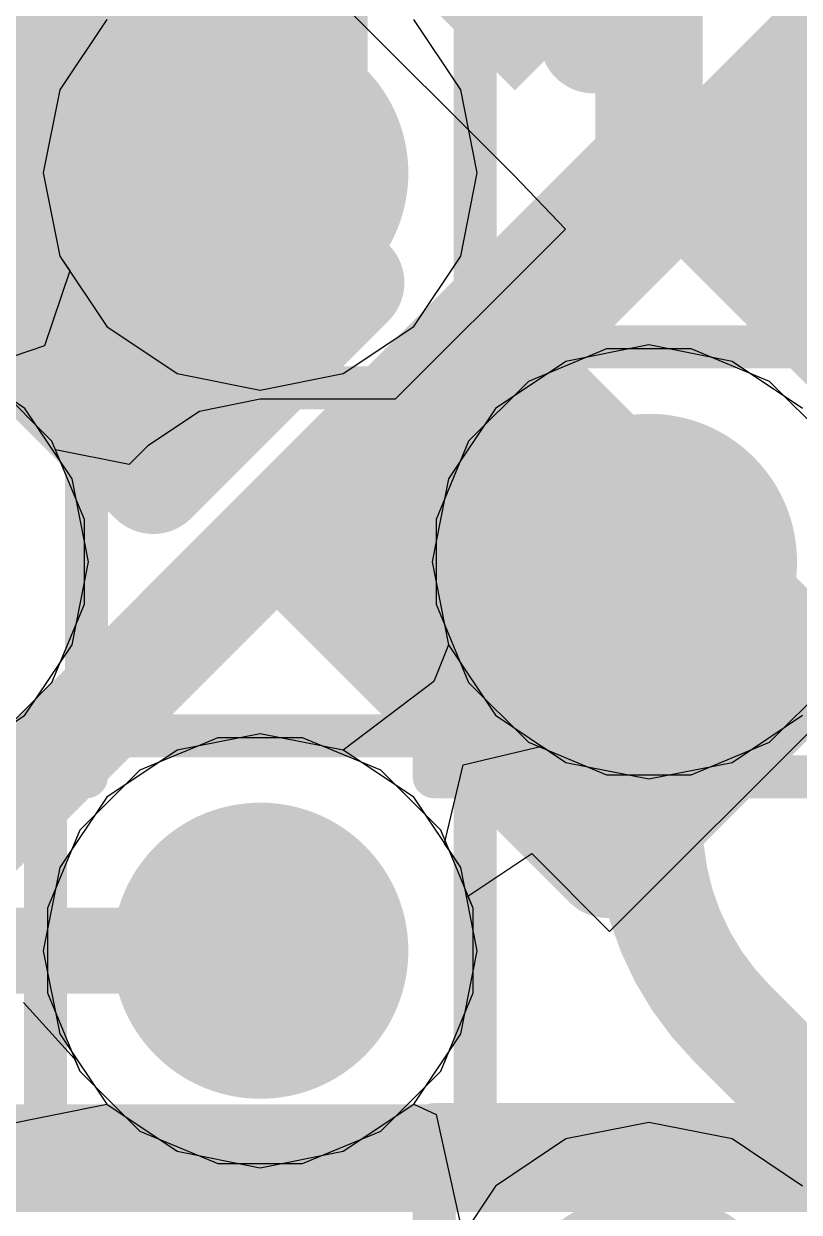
# Model space of a CAD drawing. Header units: inches. Extents: x -6 to 284, y -12 to 154.
# Drawn here: x 53.209 to 54.126, y 1.992 to 3.397 of the extents above; entities that cross this region are included whole.
import ezdxf

# ---------------------------------------------------------------- set-up
doc = ezdxf.new("R2010")
doc.units = ezdxf.units.IN
for name, color, linetype in [('Bottom Layer', 5, 'Continuous'), ('Bottom Overlay', 54, 'Continuous'), ('Bottom Paste', 16, 'Continuous'), ('Bottom Solder', 6, 'Continuous'), ('Drill Drawing', 1, 'Continuous'), ('GND-1', 16, 'Continuous'), ('GND-2', 90, 'Continuous'), ('GND-3', 216, 'Continuous'), ('GND-4', 54, 'Continuous'), ('PWR-1', 156, 'Continuous'), ('PWR-2', 130, 'Continuous'), ('Signal L1', 76, 'Continuous'), ('Signal L2', 6, 'Continuous'), ('Top Layer', 1, 'Continuous'), ('Top Paste', 8, 'Continuous'), ('Top Solder', 216, 'Continuous'), ('Via Holes', 16, 'Continuous')]:
    doc.layers.add(name, color=color, linetype=linetype)

# ---------------------------------------------------------------- blocks, each defined once
blk = doc.blocks.new('FBGA_153_11_5_13__B_131')
at = {"layer": 'Bottom Overlay'}
blk.add_lwpolyline([(-5.75, 6.5, 0.127, 0.127, 0), (-2.875, 6.5, 0.127, 0.127, 0)], format="xyseb", dxfattribs=at)
blk.add_lwpolyline([(-2.9068, 6.5, 0.0635, 0.0635, 1), (-2.8433, 6.5, 0.0635, 0.0635, 1)], format="xyseb", close=True, dxfattribs=at)
blk = doc.blocks.new('BGA_565_15_5_14_4__132')
at = {"layer": 'Top Layer'}
h = blk.add_hatch(color=1, dxfattribs=at)
edge = h.paths.add_edge_path()
edge.add_arc((4.225, 3.575), 0.125, 0, 360)
h = blk.add_hatch(color=1, dxfattribs=at)
edge = h.paths.add_edge_path()
edge.add_arc((4.875, 3.575), 0.125, 0, 360)
h = blk.add_hatch(color=1, dxfattribs=at)
edge = h.paths.add_edge_path()
edge.add_arc((4.225, 2.925), 0.125, 0, 360)
at = {"layer": 'Top Paste'}
h = blk.add_hatch(color=8, dxfattribs=at)
edge = h.paths.add_edge_path()
edge.add_arc((4.225, 3.575), 0.125, 0, 360)
h = blk.add_hatch(color=8, dxfattribs=at)
edge = h.paths.add_edge_path()
edge.add_arc((4.875, 3.575), 0.125, 0, 360)
h = blk.add_hatch(color=8, dxfattribs=at)
edge = h.paths.add_edge_path()
edge.add_arc((4.225, 2.925), 0.125, 0, 360)
at = {"layer": 'Top Solder'}
h = blk.add_hatch(color=216, dxfattribs=at)
edge = h.paths.add_edge_path()
edge.add_arc((4.875, 4.225), 0.175, 0, 360)
h = blk.add_hatch(color=216, dxfattribs=at)
edge = h.paths.add_edge_path()
edge.add_arc((4.225, 3.575), 0.175, 0, 360)
h = blk.add_hatch(color=216, dxfattribs=at)
edge = h.paths.add_edge_path()
edge.add_arc((4.875, 3.575), 0.175, 0, 360)
h = blk.add_hatch(color=216, dxfattribs=at)
edge = h.paths.add_edge_path()
edge.add_arc((4.225, 2.925), 0.175, 0, 360)
blk = doc.blocks.new('R___0201_B_191')
at = {"layer": 'Bottom Layer'}
for points in [[(-0.41, 0.185), (-0.14, 0.185), (-0.14, -0.185), (-0.41, -0.185)], [(0.14, 0.185), (0.41, 0.185), (0.41, -0.185), (0.14, -0.185)]]:
    blk.add_hatch(color=5, dxfattribs=at).paths.add_polyline_path(points)
at = {"layer": 'Bottom Paste'}
for points in [[(-0.41, 0.185), (-0.14, 0.185), (-0.14, -0.185), (-0.41, -0.185)], [(0.14, 0.185), (0.41, 0.185), (0.41, -0.185), (0.14, -0.185)]]:
    blk.add_hatch(color=16, dxfattribs=at).paths.add_polyline_path(points)
at = {"layer": 'Bottom Solder'}
for points in [[(-0.465, 0.24), (-0.085, 0.24), (-0.085, -0.24), (-0.465, -0.24)], [(0.085, 0.24), (0.465, 0.24), (0.465, -0.24), (0.085, -0.24)]]:
    blk.add_hatch(color=6, dxfattribs=at).paths.add_polyline_path(points)
at = {"layer": 'Bottom Overlay'}
for points in [[(-0.4826, 0.254, 0.127, 0.127, 0), (-0.4826, -0.254, 0.127, 0.127, 0)], [(-0.4826, 0.254, 0.127, 0.127, 0), (0.4826, 0.254, 0.127, 0.127, 0)], [(0.4826, 0.254, 0.127, 0.127, 0), (0.4826, -0.254, 0.127, 0.127, 0)], [(-0.4826, -0.254, 0.127, 0.127, 0), (0.4826, -0.254, 0.127, 0.127, 0)]]:
    blk.add_lwpolyline(points, format="xyseb", dxfattribs=at)
for points in [[(-0.5144, 0.254, 0.0635, 0.0635, 1), (-0.4509, 0.254, 0.0635, 0.0635, 1)], [(-0.5144, 0.254, 0.0635, 0.0635, 1), (-0.4509, 0.254, 0.0635, 0.0635, 1)], [(0.4508, 0.254, 0.0635, 0.0635, 1), (0.5143, 0.254, 0.0635, 0.0635, 1)], [(0.4508, 0.254, 0.0635, 0.0635, 1), (0.5143, 0.254, 0.0635, 0.0635, 1)], [(-0.5144, -0.254, 0.0635, 0.0635, 1), (-0.4509, -0.254, 0.0635, 0.0635, 1)], [(-0.5144, -0.254, 0.0635, 0.0635, 1), (-0.4509, -0.254, 0.0635, 0.0635, 1)], [(0.4509, -0.254, 0.0635, 0.0635, 1), (0.5144, -0.254, 0.0635, 0.0635, 1)], [(0.4509, -0.254, 0.0635, 0.0635, 1), (0.5144, -0.254, 0.0635, 0.0635, 1)]]:
    blk.add_lwpolyline(points, format="xyseb", close=True, dxfattribs=at)
blk = doc.blocks.new('CAP_0201_B_362')
at = {"layer": 'Bottom Layer'}
for points in [[(-0.45, 0.15), (-0.15, 0.15), (-0.15, -0.15), (-0.45, -0.15)], [(0.15, 0.15), (0.45, 0.15), (0.45, -0.15), (0.15, -0.15)]]:
    blk.add_hatch(color=5, dxfattribs=at).paths.add_polyline_path(points)
at = {"layer": 'Bottom Paste'}
for points in [[(-0.45, 0.15), (-0.15, 0.15), (-0.15, -0.15), (-0.45, -0.15)], [(0.15, 0.15), (0.45, 0.15), (0.45, -0.15), (0.15, -0.15)]]:
    blk.add_hatch(color=16, dxfattribs=at).paths.add_polyline_path(points)
at = {"layer": 'Bottom Solder'}
for points in [[(-0.505, 0.205), (-0.095, 0.205), (-0.095, -0.205), (-0.505, -0.205)], [(0.095, 0.205), (0.505, 0.205), (0.505, -0.205), (0.095, -0.205)]]:
    blk.add_hatch(color=6, dxfattribs=at).paths.add_polyline_path(points)
at = {"layer": 'Bottom Overlay'}
for points in [[(-0.5334, 0.2286, 0.127, 0.127, 0), (-0.5334, -0.2286, 0.127, 0.127, 0)], [(-0.5334, 0.2286, 0.127, 0.127, 0), (-0.2032, 0.2286, 0.127, 0.127, 0)], [(0.2032, 0.2286, 0.127, 0.127, 0), (0.5334, 0.2286, 0.127, 0.127, 0)], [(0.5334, 0.2286, 0.127, 0.127, 0), (0.5334, -0.2286, 0.127, 0.127, 0)], [(-0.5334, -0.2286, 0.127, 0.127, 0), (-0.2032, -0.2286, 0.127, 0.127, 0)], [(0.2032, -0.2286, 0.127, 0.127, 0), (0.5334, -0.2286, 0.127, 0.127, 0)]]:
    blk.add_lwpolyline(points, format="xyseb", dxfattribs=at)
for points in [[(-0.5651, 0.2286, 0.0635, 0.0635, 1), (-0.5016, 0.2286, 0.0635, 0.0635, 1)], [(-0.5651, 0.2286, 0.0635, 0.0635, 1), (-0.5016, 0.2286, 0.0635, 0.0635, 1)], [(-0.2349, 0.2286, 0.0635, 0.0635, 1), (-0.1714, 0.2286, 0.0635, 0.0635, 1)], [(0.1714, 0.2286, 0.0635, 0.0635, 1), (0.2349, 0.2286, 0.0635, 0.0635, 1)], [(0.5016, 0.2286, 0.0635, 0.0635, 1), (0.5651, 0.2286, 0.0635, 0.0635, 1)], [(0.5016, 0.2286, 0.0635, 0.0635, 1), (0.5651, 0.2286, 0.0635, 0.0635, 1)], [(-0.5651, -0.2286, 0.0635, 0.0635, 1), (-0.5016, -0.2286, 0.0635, 0.0635, 1)], [(-0.5651, -0.2286, 0.0635, 0.0635, 1), (-0.5016, -0.2286, 0.0635, 0.0635, 1)], [(-0.2349, -0.2286, 0.0635, 0.0635, 1), (-0.1714, -0.2286, 0.0635, 0.0635, 1)], [(0.1714, -0.2286, 0.0635, 0.0635, 1), (0.2349, -0.2286, 0.0635, 0.0635, 1)], [(0.5016, -0.2286, 0.0635, 0.0635, 1), (0.5651, -0.2286, 0.0635, 0.0635, 1)], [(0.5016, -0.2286, 0.0635, 0.0635, 1), (0.5651, -0.2286, 0.0635, 0.0635, 1)]]:
    blk.add_lwpolyline(points, format="xyseb", close=True, dxfattribs=at)
blk = doc.blocks.new('CAP_0201_B_401')
at = {"layer": 'Bottom Layer'}
for points in [[(-0.45, 0.15), (-0.15, 0.15), (-0.15, -0.15), (-0.45, -0.15)], [(0.15, 0.15), (0.45, 0.15), (0.45, -0.15), (0.15, -0.15)]]:
    blk.add_hatch(color=5, dxfattribs=at).paths.add_polyline_path(points)
at = {"layer": 'Bottom Paste'}
for points in [[(-0.45, 0.15), (-0.15, 0.15), (-0.15, -0.15), (-0.45, -0.15)], [(0.15, 0.15), (0.45, 0.15), (0.45, -0.15), (0.15, -0.15)]]:
    blk.add_hatch(color=16, dxfattribs=at).paths.add_polyline_path(points)
at = {"layer": 'Bottom Solder'}
for points in [[(-0.505, 0.205), (-0.095, 0.205), (-0.095, -0.205), (-0.505, -0.205)], [(0.095, 0.205), (0.505, 0.205), (0.505, -0.205), (0.095, -0.205)]]:
    blk.add_hatch(color=6, dxfattribs=at).paths.add_polyline_path(points)
at = {"layer": 'Bottom Overlay'}
for points in [[(-0.5334, -0.2286, 0.127, 0.127, 0), (-0.5334, 0.2286, 0.127, 0.127, 0)], [(-0.2032, 0.2286, 0.127, 0.127, 0), (-0.5334, 0.2286, 0.127, 0.127, 0)], [(0.5334, 0.2286, 0.127, 0.127, 0), (0.2032, 0.2286, 0.127, 0.127, 0)], [(0.5334, -0.2286, 0.127, 0.127, 0), (0.5334, 0.2286, 0.127, 0.127, 0)], [(-0.2032, -0.2286, 0.127, 0.127, 0), (-0.5334, -0.2286, 0.127, 0.127, 0)], [(0.5334, -0.2286, 0.127, 0.127, 0), (0.2032, -0.2286, 0.127, 0.127, 0)]]:
    blk.add_lwpolyline(points, format="xyseb", dxfattribs=at)
for points in [[(-0.5651, 0.2286, 0.0635, 0.0635, 1), (-0.5016, 0.2286, 0.0635, 0.0635, 1)], [(-0.5651, 0.2286, 0.0635, 0.0635, 1), (-0.5016, 0.2286, 0.0635, 0.0635, 1)], [(-0.2349, 0.2286, 0.0635, 0.0635, 1), (-0.1714, 0.2286, 0.0635, 0.0635, 1)], [(0.1714, 0.2286, 0.0635, 0.0635, 1), (0.2349, 0.2286, 0.0635, 0.0635, 1)], [(0.5016, 0.2286, 0.0635, 0.0635, 1), (0.5651, 0.2286, 0.0635, 0.0635, 1)], [(0.5016, 0.2286, 0.0635, 0.0635, 1), (0.5651, 0.2286, 0.0635, 0.0635, 1)], [(-0.5651, -0.2286, 0.0635, 0.0635, 1), (-0.5016, -0.2286, 0.0635, 0.0635, 1)], [(-0.5651, -0.2286, 0.0635, 0.0635, 1), (-0.5016, -0.2286, 0.0635, 0.0635, 1)], [(-0.2349, -0.2286, 0.0635, 0.0635, 1), (-0.1714, -0.2286, 0.0635, 0.0635, 1)], [(0.1714, -0.2286, 0.0635, 0.0635, 1), (0.2349, -0.2286, 0.0635, 0.0635, 1)], [(0.5016, -0.2286, 0.0635, 0.0635, 1), (0.5651, -0.2286, 0.0635, 0.0635, 1)], [(0.5016, -0.2286, 0.0635, 0.0635, 1), (0.5651, -0.2286, 0.0635, 0.0635, 1)]]:
    blk.add_lwpolyline(points, format="xyseb", close=True, dxfattribs=at)

msp = doc.modelspace()

# ---------------------------------------------------------------- hatches: boundary and pattern name
at = {"layer": 'Bottom Layer'}
h = msp.add_hatch(color=5, dxfattribs=at)
edge = h.paths.add_edge_path()
edge.add_arc((53.4886, 3.2202), 0.15, 0, 360)
h = msp.add_hatch(color=5, dxfattribs=at)
edge = h.paths.add_edge_path()
edge.add_arc((53.9482, 2.7605), 0.15, 0, 360)
h = msp.add_hatch(color=5, dxfattribs=at)
edge = h.paths.add_edge_path()
edge.add_arc((53.4886, 2.3009), 0.15, 0, 360)
at = {"layer": 'GND-1'}
h = msp.add_hatch(color=16, dxfattribs=at)
edge = h.paths.add_edge_path()
edge.add_arc((53.4886, 3.2202), 0.15, 0, 360)
h = msp.add_hatch(color=16, dxfattribs=at)
edge = h.paths.add_edge_path()
edge.add_arc((53.9482, 2.7605), 0.15, 0, 360)
h = msp.add_hatch(color=16, dxfattribs=at)
edge = h.paths.add_edge_path()
edge.add_arc((53.4886, 2.3009), 0.15, 0, 360)
at = {"layer": 'GND-2'}
h = msp.add_hatch(color=90, dxfattribs=at)
edge = h.paths.add_edge_path()
edge.add_arc((53.4886, 3.2202), 0.15, 0, 360)
h = msp.add_hatch(color=90, dxfattribs=at)
edge = h.paths.add_edge_path()
edge.add_arc((53.9482, 2.7605), 0.15, 0, 360)
h = msp.add_hatch(color=90, dxfattribs=at)
edge = h.paths.add_edge_path()
edge.add_arc((53.4886, 2.3009), 0.15, 0, 360)
at = {"layer": 'GND-3'}
h = msp.add_hatch(color=216, dxfattribs=at)
edge = h.paths.add_edge_path()
edge.add_arc((53.4886, 3.2202), 0.15, 0, 360)
h = msp.add_hatch(color=216, dxfattribs=at)
edge = h.paths.add_edge_path()
edge.add_arc((53.9482, 2.7605), 0.15, 0, 360)
h = msp.add_hatch(color=216, dxfattribs=at)
edge = h.paths.add_edge_path()
edge.add_arc((53.4886, 2.3009), 0.15, 0, 360)
at = {"layer": 'GND-4'}
h = msp.add_hatch(color=54, dxfattribs=at)
edge = h.paths.add_edge_path()
edge.add_arc((53.4886, 3.2202), 0.15, 0, 360)
h = msp.add_hatch(color=54, dxfattribs=at)
edge = h.paths.add_edge_path()
edge.add_arc((53.9482, 2.7605), 0.15, 0, 360)
h = msp.add_hatch(color=54, dxfattribs=at)
edge = h.paths.add_edge_path()
edge.add_arc((53.4886, 2.3009), 0.15, 0, 360)
at = {"layer": 'PWR-1'}
h = msp.add_hatch(color=156, dxfattribs=at)
edge = h.paths.add_edge_path()
edge.add_arc((53.4886, 3.2202), 0.15, 0, 360)
h = msp.add_hatch(color=156, dxfattribs=at)
edge = h.paths.add_edge_path()
edge.add_arc((53.9482, 2.7605), 0.15, 0, 360)
h = msp.add_hatch(color=156, dxfattribs=at)
edge = h.paths.add_edge_path()
edge.add_arc((53.4886, 2.3009), 0.15, 0, 360)
at = {"layer": 'PWR-2'}
h = msp.add_hatch(color=130, dxfattribs=at)
edge = h.paths.add_edge_path()
edge.add_arc((53.4886, 3.2202), 0.15, 0, 360)
h = msp.add_hatch(color=130, dxfattribs=at)
edge = h.paths.add_edge_path()
edge.add_arc((53.9482, 2.7605), 0.15, 0, 360)
h = msp.add_hatch(color=130, dxfattribs=at)
edge = h.paths.add_edge_path()
edge.add_arc((53.4886, 2.3009), 0.15, 0, 360)
at = {"layer": 'Signal L1'}
h = msp.add_hatch(color=76, dxfattribs=at)
edge = h.paths.add_edge_path()
edge.add_arc((53.4886, 3.2202), 0.15, 0, 360)
h = msp.add_hatch(color=76, dxfattribs=at)
edge = h.paths.add_edge_path()
edge.add_arc((53.9482, 2.7605), 0.15, 0, 360)
h = msp.add_hatch(color=76, dxfattribs=at)
edge = h.paths.add_edge_path()
edge.add_arc((53.4886, 2.3009), 0.15, 0, 360)
at = {"layer": 'Signal L2'}
h = msp.add_hatch(color=6, dxfattribs=at)
edge = h.paths.add_edge_path()
edge.add_arc((53.4886, 3.2202), 0.15, 0, 360)
h = msp.add_hatch(color=6, dxfattribs=at)
edge = h.paths.add_edge_path()
edge.add_arc((53.9482, 2.7605), 0.15, 0, 360)
h = msp.add_hatch(color=6, dxfattribs=at)
edge = h.paths.add_edge_path()
edge.add_arc((53.4886, 2.3009), 0.15, 0, 360)
at = {"layer": 'Top Layer'}
h = msp.add_hatch(color=1, dxfattribs=at)
edge = h.paths.add_edge_path()
edge.add_arc((53.4886, 3.2202), 0.15, 0, 360)
h = msp.add_hatch(color=1, dxfattribs=at)
edge = h.paths.add_edge_path()
edge.add_arc((53.9482, 2.7605), 0.15, 0, 360)
h = msp.add_hatch(color=1, dxfattribs=at)
edge = h.paths.add_edge_path()
edge.add_arc((53.4886, 2.3009), 0.15, 0, 360)
at = {"layer": 'Via Holes'}
h = msp.add_hatch(color=7, dxfattribs=at)
edge = h.paths.add_edge_path()
edge.add_arc((53.4886, 3.2202), 0.075, 0, 360)
h = msp.add_hatch(color=7, dxfattribs=at)
edge = h.paths.add_edge_path()
edge.add_arc((53.9482, 2.7605), 0.075, 0, 360)
h = msp.add_hatch(color=7, dxfattribs=at)
edge = h.paths.add_edge_path()
edge.add_arc((53.4886, 2.3009), 0.075, 0, 360)

# ---------------------------------------------------------------- linework, layer by layer
at = {"layer": 'Bottom Layer'}
for p, q in [((53.3979, 3.6079), (53.7884, 3.2174)), ((53.7884, 3.2174), (53.8493, 3.1537)), ((53.8493, 3.1537), (53.8309, 3.1354)), ((53.8309, 3.1354), (53.6482, 2.9526)), ((53.2422, 2.9031), (53.1715, 2.9738)), ((53.4885, 2.9526), (53.4166, 2.9383)), ((53.6482, 2.9526), (53.4885, 2.9526)), ((53.4166, 2.9383), (53.3557, 2.8976)), ((53.2465, 2.8929), (53.2422, 2.9031)), ((53.3557, 2.8976), (53.3336, 2.8755)), ((53.3336, 2.8755), (53.2465, 2.8929)), ((53.9016, 2.3236), (54.2722, 2.6941)), ((53.7342, 2.3653), (53.8096, 2.4156)), ((53.8096, 2.4156), (53.9016, 2.3236)), ((53.7402, 2.351), (53.7342, 2.3653)), ((53.7402, 2.2509), (53.7402, 2.351)), ((53.7019, 2.1584), (53.7402, 2.2509)), ((53.2086, 2.2397), (53.2691, 2.1732)), ((53.2691, 2.1732), (53.2753, 2.1584)), ((53.2753, 2.1584), (53.3461, 2.0876)), ((53.6311, 2.0876), (53.7019, 2.1584)), ((53.3461, 2.0876), (53.4385, 2.0493)), ((53.5386, 2.0493), (53.6311, 2.0876)), ((53.4385, 2.0493), (53.5386, 2.0493))]:
    msp.add_line(p, q, dxfattribs=at)
for points in [[(53.1368, 2.4132, 0.1143, 0.1143, 0), (53.4885, 2.7648, 0.1143, 0.1143, 0)], [(53.4885, 2.7648, 0.1143, 0.1143, 0), (53.8309, 2.7648, 0.1143, 0.1143, 0)], [(53.8309, 2.7648, 0.1143, 0.1143, 0), (53.8663, 2.7295, 0.1143, 0.1143, 0)]]:
    msp.add_lwpolyline(points, format="xyseb", dxfattribs=at)
for points in [[(53.4599, 2.7648, 0.0571, 0.0571, 1), (53.517, 2.7648, 0.0571, 0.0571, 1)], [(53.4599, 2.7648, 0.0571, 0.0571, 1), (53.517, 2.7648, 0.0571, 0.0571, 1)], [(53.8024, 2.7648, 0.0571, 0.0571, 1), (53.8595, 2.7648, 0.0571, 0.0571, 1)], [(53.8024, 2.7648, 0.0571, 0.0571, 1), (53.8595, 2.7648, 0.0571, 0.0571, 1)], [(53.8377, 2.7295, 0.0571, 0.0571, 1), (53.8949, 2.7295, 0.0571, 0.0571, 1)]]:
    msp.add_lwpolyline(points, format="xyseb", close=True, dxfattribs=at)
at = {"layer": 'Drill Drawing'}
for points in [[(53.2346, 2.9662, 0.0508, 0.0508, 0), (53.2346, 3.4742, 0.0508, 0.0508, 0)], [(53.7426, 2.9662, 0.0508, 0.0508, 0), (53.7426, 3.4742, 0.0508, 0.0508, 0)], [(52.775, 3.0145, 0.0508, 0.0508, 0), (53.283, 3.0145, 0.0508, 0.0508, 0)], [(53.283, 2.5065, 0.0508, 0.0508, 0), (53.283, 3.0145, 0.0508, 0.0508, 0)], [(53.6942, 3.0145, 0.0508, 0.0508, 0), (54.2022, 3.0145, 0.0508, 0.0508, 0)], [(53.6942, 2.5065, 0.0508, 0.0508, 0), (53.6942, 3.0145, 0.0508, 0.0508, 0)], [(53.2346, 2.9662, 0.0508, 0.0508, 0), (53.7426, 2.9662, 0.0508, 0.0508, 0)], [(53.2346, 2.5549, 0.0508, 0.0508, 0), (53.7426, 2.5549, 0.0508, 0.0508, 0)], [(53.2346, 2.0469, 0.0508, 0.0508, 0), (53.2346, 2.5549, 0.0508, 0.0508, 0)], [(53.7426, 2.0469, 0.0508, 0.0508, 0), (53.7426, 2.5549, 0.0508, 0.0508, 0)], [(52.775, 2.5065, 0.0508, 0.0508, 0), (53.283, 2.5065, 0.0508, 0.0508, 0)], [(53.6942, 2.5065, 0.0508, 0.0508, 0), (54.2022, 2.5065, 0.0508, 0.0508, 0)], [(53.6942, 2.0953, 0.0508, 0.0508, 0), (54.2022, 2.0953, 0.0508, 0.0508, 0)], [(53.6942, 1.5873, 0.0508, 0.0508, 0), (53.6942, 2.0953, 0.0508, 0.0508, 0)], [(53.2346, 2.0469, 0.0508, 0.0508, 0), (53.7426, 2.0469, 0.0508, 0.0508, 0)]]:
    msp.add_lwpolyline(points, format="xyseb", dxfattribs=at)
for points in [[(53.2703, 3.0145, 0.0254, 0.0254, 1), (53.2957, 3.0145, 0.0254, 0.0254, 1)], [(53.2703, 3.0145, 0.0254, 0.0254, 1), (53.2957, 3.0145, 0.0254, 0.0254, 1)], [(53.6815, 3.0145, 0.0254, 0.0254, 1), (53.7069, 3.0145, 0.0254, 0.0254, 1)], [(53.6815, 3.0145, 0.0254, 0.0254, 1), (53.7069, 3.0145, 0.0254, 0.0254, 1)], [(53.2219, 2.9662, 0.0254, 0.0254, 1), (53.2473, 2.9662, 0.0254, 0.0254, 1)], [(53.2219, 2.9662, 0.0254, 0.0254, 1), (53.2473, 2.9662, 0.0254, 0.0254, 1)], [(53.7299, 2.9662, 0.0254, 0.0254, 1), (53.7553, 2.9662, 0.0254, 0.0254, 1)], [(53.7299, 2.9662, 0.0254, 0.0254, 1), (53.7553, 2.9662, 0.0254, 0.0254, 1)], [(53.2219, 2.5549, 0.0254, 0.0254, 1), (53.2473, 2.5549, 0.0254, 0.0254, 1)], [(53.2219, 2.5549, 0.0254, 0.0254, 1), (53.2473, 2.5549, 0.0254, 0.0254, 1)], [(53.7299, 2.5549, 0.0254, 0.0254, 1), (53.7553, 2.5549, 0.0254, 0.0254, 1)], [(53.7299, 2.5549, 0.0254, 0.0254, 1), (53.7553, 2.5549, 0.0254, 0.0254, 1)], [(53.2703, 2.5065, 0.0254, 0.0254, 1), (53.2957, 2.5065, 0.0254, 0.0254, 1)], [(53.2703, 2.5065, 0.0254, 0.0254, 1), (53.2957, 2.5065, 0.0254, 0.0254, 1)], [(53.6815, 2.5065, 0.0254, 0.0254, 1), (53.7069, 2.5065, 0.0254, 0.0254, 1)], [(53.6815, 2.5065, 0.0254, 0.0254, 1), (53.7069, 2.5065, 0.0254, 0.0254, 1)], [(53.6815, 2.0953, 0.0254, 0.0254, 1), (53.7069, 2.0953, 0.0254, 0.0254, 1)], [(53.6815, 2.0953, 0.0254, 0.0254, 1), (53.7069, 2.0953, 0.0254, 0.0254, 1)], [(53.2219, 2.0469, 0.0254, 0.0254, 1), (53.2473, 2.0469, 0.0254, 0.0254, 1)], [(53.2219, 2.0469, 0.0254, 0.0254, 1), (53.2473, 2.0469, 0.0254, 0.0254, 1)], [(53.7299, 2.0469, 0.0254, 0.0254, 1), (53.7553, 2.0469, 0.0254, 0.0254, 1)], [(53.7299, 2.0469, 0.0254, 0.0254, 1), (53.7553, 2.0469, 0.0254, 0.0254, 1)]]:
    msp.add_lwpolyline(points, format="xyseb", close=True, dxfattribs=at)
at = {"layer": 'GND-1'}
for p, q in [((53.8981, 3.0121), (53.8057, 2.9738)), ((53.9982, 3.0121), (53.8981, 3.0121)), ((54.0907, 2.9738), (53.9982, 3.0121)), ((53.2422, 2.9031), (53.1715, 2.9738)), ((53.8057, 2.9738), (53.7349, 2.9031)), ((54.1615, 2.9031), (54.0907, 2.9738)), ((53.2806, 2.8106), (53.2422, 2.9031)), ((53.7349, 2.9031), (53.6966, 2.8106)), ((53.2806, 2.7105), (53.2806, 2.8106)), ((53.6966, 2.8106), (53.6966, 2.7105)), ((53.2422, 2.618), (53.2806, 2.7105)), ((53.6966, 2.7105), (53.7349, 2.618)), ((53.1715, 2.5472), (53.2422, 2.618)), ((53.7349, 2.618), (53.8057, 2.5472)), ((54.0907, 2.5472), (54.1615, 2.618)), ((53.4385, 2.5525), (53.3461, 2.5142)), ((53.5386, 2.5525), (53.4385, 2.5525)), ((53.6311, 2.5142), (53.5386, 2.5525)), ((53.8057, 2.5472), (53.8981, 2.5089)), ((53.9982, 2.5089), (54.0907, 2.5472)), ((53.3461, 2.5142), (53.2753, 2.4434)), ((53.7019, 2.4434), (53.6311, 2.5142)), ((53.8981, 2.5089), (53.9982, 2.5089)), ((53.2753, 2.4434), (53.237, 2.351)), ((53.7402, 2.351), (53.7019, 2.4434)), ((53.237, 2.351), (53.237, 2.2509)), ((53.7402, 2.2509), (53.7402, 2.351)), ((53.237, 2.2509), (53.2753, 2.1584)), ((53.7019, 2.1584), (53.7402, 2.2509)), ((53.2753, 2.1584), (53.3461, 2.0876)), ((53.6311, 2.0876), (53.7019, 2.1584)), ((53.3461, 2.0876), (53.4385, 2.0493)), ((53.5386, 2.0493), (53.6311, 2.0876)), ((53.4385, 2.0493), (53.5386, 2.0493))]:
    msp.add_line(p, q, dxfattribs=at)
at = {"layer": 'GND-2'}
for p, q in [((53.8981, 3.0121), (53.8057, 2.9738)), ((53.9982, 3.0121), (53.8981, 3.0121)), ((54.0907, 2.9738), (53.9982, 3.0121)), ((53.2422, 2.9031), (53.1715, 2.9738)), ((53.8057, 2.9738), (53.7349, 2.9031)), ((54.1615, 2.9031), (54.0907, 2.9738)), ((53.2806, 2.8106), (53.2422, 2.9031)), ((53.7349, 2.9031), (53.6966, 2.8106)), ((53.2806, 2.7105), (53.2806, 2.8106)), ((53.6966, 2.8106), (53.6966, 2.7105)), ((53.2422, 2.618), (53.2806, 2.7105)), ((53.6966, 2.7105), (53.7349, 2.618)), ((53.1715, 2.5472), (53.2422, 2.618)), ((53.7349, 2.618), (53.8057, 2.5472)), ((54.0907, 2.5472), (54.1615, 2.618)), ((53.4385, 2.5525), (53.3461, 2.5142)), ((53.5386, 2.5525), (53.4385, 2.5525)), ((53.6311, 2.5142), (53.5386, 2.5525)), ((53.8057, 2.5472), (53.8981, 2.5089)), ((53.9982, 2.5089), (54.0907, 2.5472)), ((53.3461, 2.5142), (53.2753, 2.4434)), ((53.7019, 2.4434), (53.6311, 2.5142)), ((53.8981, 2.5089), (53.9982, 2.5089)), ((53.2753, 2.4434), (53.237, 2.351)), ((53.7402, 2.351), (53.7019, 2.4434)), ((53.237, 2.351), (53.237, 2.2509)), ((53.7402, 2.2509), (53.7402, 2.351)), ((53.237, 2.2509), (53.2753, 2.1584)), ((53.7019, 2.1584), (53.7402, 2.2509)), ((53.2753, 2.1584), (53.3461, 2.0876)), ((53.6311, 2.0876), (53.7019, 2.1584)), ((53.3461, 2.0876), (53.4385, 2.0493)), ((53.5386, 2.0493), (53.6311, 2.0876)), ((53.4385, 2.0493), (53.5386, 2.0493))]:
    msp.add_line(p, q, dxfattribs=at)
at = {"layer": 'GND-3'}
for p, q in [((53.8981, 3.0121), (53.8057, 2.9738)), ((53.9982, 3.0121), (53.8981, 3.0121)), ((54.0907, 2.9738), (53.9982, 3.0121)), ((53.2422, 2.9031), (53.1715, 2.9738)), ((53.8057, 2.9738), (53.7349, 2.9031)), ((54.1615, 2.9031), (54.0907, 2.9738)), ((53.2806, 2.8106), (53.2422, 2.9031)), ((53.7349, 2.9031), (53.6966, 2.8106)), ((53.2806, 2.7105), (53.2806, 2.8106)), ((53.6966, 2.8106), (53.6966, 2.7105)), ((53.2422, 2.618), (53.2806, 2.7105)), ((53.6966, 2.7105), (53.7349, 2.618)), ((53.1715, 2.5472), (53.2422, 2.618)), ((53.7349, 2.618), (53.8057, 2.5472)), ((54.0907, 2.5472), (54.1615, 2.618)), ((53.4385, 2.5525), (53.3461, 2.5142)), ((53.5386, 2.5525), (53.4385, 2.5525)), ((53.6311, 2.5142), (53.5386, 2.5525)), ((53.8057, 2.5472), (53.8981, 2.5089)), ((53.9982, 2.5089), (54.0907, 2.5472)), ((53.3461, 2.5142), (53.2753, 2.4434)), ((53.7019, 2.4434), (53.6311, 2.5142)), ((53.8981, 2.5089), (53.9982, 2.5089)), ((53.2753, 2.4434), (53.237, 2.351)), ((53.7402, 2.351), (53.7019, 2.4434)), ((53.237, 2.351), (53.237, 2.2509)), ((53.7402, 2.2509), (53.7402, 2.351)), ((53.237, 2.2509), (53.2753, 2.1584)), ((53.7019, 2.1584), (53.7402, 2.2509)), ((53.2753, 2.1584), (53.3461, 2.0876)), ((53.6311, 2.0876), (53.7019, 2.1584)), ((53.3461, 2.0876), (53.4385, 2.0493)), ((53.5386, 2.0493), (53.6311, 2.0876)), ((53.4385, 2.0493), (53.5386, 2.0493))]:
    msp.add_line(p, q, dxfattribs=at)
at = {"layer": 'GND-4'}
for p, q in [((53.8981, 3.0121), (53.8057, 2.9738)), ((53.9982, 3.0121), (53.8981, 3.0121)), ((54.0907, 2.9738), (53.9982, 3.0121)), ((53.2422, 2.9031), (53.1715, 2.9738)), ((53.8057, 2.9738), (53.7349, 2.9031)), ((54.1615, 2.9031), (54.0907, 2.9738)), ((53.2806, 2.8106), (53.2422, 2.9031)), ((53.7349, 2.9031), (53.6966, 2.8106)), ((53.2806, 2.7105), (53.2806, 2.8106)), ((53.6966, 2.8106), (53.6966, 2.7105)), ((53.2422, 2.618), (53.2806, 2.7105)), ((53.6966, 2.7105), (53.7349, 2.618)), ((53.1715, 2.5472), (53.2422, 2.618)), ((53.7349, 2.618), (53.8057, 2.5472)), ((54.0907, 2.5472), (54.1615, 2.618)), ((53.4385, 2.5525), (53.3461, 2.5142)), ((53.5386, 2.5525), (53.4385, 2.5525)), ((53.6311, 2.5142), (53.5386, 2.5525)), ((53.8057, 2.5472), (53.8981, 2.5089)), ((53.9982, 2.5089), (54.0907, 2.5472)), ((53.3461, 2.5142), (53.2753, 2.4434)), ((53.7019, 2.4434), (53.6311, 2.5142)), ((53.8981, 2.5089), (53.9982, 2.5089)), ((53.2753, 2.4434), (53.237, 2.351)), ((53.7402, 2.351), (53.7019, 2.4434)), ((53.237, 2.351), (53.237, 2.2509)), ((53.7402, 2.2509), (53.7402, 2.351)), ((53.237, 2.2509), (53.2753, 2.1584)), ((53.7019, 2.1584), (53.7402, 2.2509)), ((53.2753, 2.1584), (53.3461, 2.0876)), ((53.6311, 2.0876), (53.7019, 2.1584)), ((53.3461, 2.0876), (53.4385, 2.0493)), ((53.5386, 2.0493), (53.6311, 2.0876)), ((53.4385, 2.0493), (53.5386, 2.0493))]:
    msp.add_line(p, q, dxfattribs=at)
at = {"layer": 'PWR-1'}
for p, q in [((53.3072, 3.4016), (53.2516, 3.3183)), ((53.7256, 3.3183), (53.67, 3.4016)), ((53.2516, 3.3183), (53.232, 3.2202)), ((53.7451, 3.2202), (53.7256, 3.3183)), ((53.232, 3.2202), (53.2516, 3.122)), ((53.7256, 3.122), (53.7451, 3.2202)), ((53.2516, 3.122), (53.3072, 3.0388)), ((53.67, 3.0388), (53.7256, 3.122)), ((53.3072, 3.0388), (53.3904, 2.9832)), ((53.5867, 2.9832), (53.67, 3.0388)), ((53.9482, 3.0171), (53.85, 2.9975)), ((54.0464, 2.9975), (53.9482, 3.0171)), ((53.2103, 2.9419), (53.1271, 2.9975)), ((53.85, 2.9975), (53.7668, 2.9419)), ((54.1296, 2.9419), (54.0464, 2.9975)), ((53.3904, 2.9832), (53.4886, 2.9636)), ((53.4886, 2.9636), (53.5867, 2.9832)), ((53.266, 2.8587), (53.2103, 2.9419)), ((53.7668, 2.9419), (53.7112, 2.8587)), ((53.2855, 2.7605), (53.266, 2.8587)), ((53.7112, 2.8587), (53.6917, 2.7605)), ((53.266, 2.6624), (53.2855, 2.7605)), ((53.6917, 2.7605), (53.7112, 2.6624)), ((53.2103, 2.5791), (53.266, 2.6624)), ((53.7112, 2.6624), (53.7668, 2.5791)), ((53.1271, 2.5235), (53.2103, 2.5791)), ((53.7668, 2.5791), (53.85, 2.5235)), ((54.0464, 2.5235), (54.1296, 2.5791)), ((53.4886, 2.5574), (53.3904, 2.5379)), ((53.5867, 2.5379), (53.4886, 2.5574)), ((53.3904, 2.5379), (53.3072, 2.4823)), ((53.67, 2.4823), (53.5867, 2.5379)), ((53.85, 2.5235), (53.9482, 2.504)), ((53.9482, 2.504), (54.0464, 2.5235)), ((53.3072, 2.4823), (53.2516, 2.3991)), ((53.7256, 2.3991), (53.67, 2.4823)), ((53.2516, 2.3991), (53.232, 2.3009)), ((53.7451, 2.3009), (53.7256, 2.3991)), ((53.232, 2.3009), (53.2516, 2.2027)), ((53.7256, 2.2027), (53.7451, 2.3009)), ((53.2516, 2.2027), (53.3072, 2.1195)), ((53.67, 2.1195), (53.7256, 2.2027)), ((53.3072, 2.1195), (53.3904, 2.0639)), ((53.5867, 2.0639), (53.67, 2.1195)), ((53.9482, 2.0978), (53.85, 2.0783)), ((54.0464, 2.0783), (53.9482, 2.0978)), ((53.85, 2.0783), (53.7668, 2.0227)), ((54.1296, 2.0227), (54.0464, 2.0783)), ((53.3904, 2.0639), (53.4886, 2.0444)), ((53.4886, 2.0444), (53.5867, 2.0639)), ((53.7668, 2.0227), (53.7112, 1.9395))]:
    msp.add_line(p, q, dxfattribs=at)
at = {"layer": 'PWR-2'}
for p, q in [((53.3072, 3.4016), (53.2516, 3.3183)), ((53.2516, 3.3183), (53.232, 3.2202)), ((53.232, 3.2202), (53.2516, 3.122)), ((53.2516, 3.122), (53.2633, 3.1045)), ((53.2633, 3.1045), (53.2334, 3.0157)), ((53.2334, 3.0157), (53.1446, 2.9858)), ((54.0464, 2.5235), (54.1296, 2.5791)), ((53.7284, 2.5207), (53.8214, 2.5426)), ((53.8214, 2.5426), (53.85, 2.5235)), ((53.7065, 2.4277), (53.7284, 2.5207)), ((53.85, 2.5235), (53.9482, 2.504)), ((53.9482, 2.504), (54.0464, 2.5235)), ((53.7256, 2.3991), (53.7065, 2.4277)), ((53.7451, 2.3009), (53.7256, 2.3991)), ((53.7256, 2.2027), (53.7451, 2.3009)), ((53.67, 2.1195), (53.7256, 2.2027)), ((53.1726, 2.0923), (53.3072, 2.1195)), ((53.3072, 2.1195), (53.3904, 2.0639)), ((53.5867, 2.0639), (53.67, 2.1195)), ((53.9482, 2.0978), (53.85, 2.0783)), ((54.0464, 2.0783), (53.9482, 2.0978)), ((53.85, 2.0783), (53.7668, 2.0227)), ((54.1296, 2.0227), (54.0464, 2.0783)), ((53.3904, 2.0639), (53.4886, 2.0444)), ((53.4886, 2.0444), (53.5867, 2.0639)), ((53.7668, 2.0227), (53.7112, 1.9395))]:
    msp.add_line(p, q, dxfattribs=at)
for points in [[(53.9482, 3.2342, 0.127, 0.127, 0), (53.9482, 3.6798, 0.127, 0.127, 0)], [(53.015, 2.3009, 0.127, 0.127, 0), (53.9482, 3.2342, 0.127, 0.127, 0)]]:
    msp.add_lwpolyline(points, format="xyseb", dxfattribs=at)
msp.add_lwpolyline([(53.9164, 3.2342, 0.0635, 0.0635, 1), (53.9799, 3.2342, 0.0635, 0.0635, 1)], format="xyseb", close=True, dxfattribs=at)
msp.add_lwpolyline([(53.9164, 3.2342, 0.0635, 0.0635, 1), (53.9799, 3.2342, 0.0635, 0.0635, 1)], format="xyseb", close=True, dxfattribs=at)
at = {"layer": 'Signal L1'}
msp.add_lwpolyline([(52.8047, 2.3009, 0.1016, 0.1016, 0), (53.4886, 2.3009, 0.1016, 0.1016, 0)], format="xyseb", dxfattribs=at)
msp.add_lwpolyline([(53.4632, 2.3009, 0.0508, 0.0508, 1), (53.514, 2.3009, 0.0508, 0.0508, 1)], format="xyseb", close=True, dxfattribs=at)
at = {"layer": 'Signal L2'}
for p, q in [((53.3072, 3.4016), (53.2516, 3.3183)), ((53.7256, 3.3183), (53.67, 3.4016)), ((53.2516, 3.3183), (53.232, 3.2202)), ((53.7451, 3.2202), (53.7256, 3.3183)), ((53.232, 3.2202), (53.2516, 3.122)), ((53.7256, 3.122), (53.7451, 3.2202)), ((53.2516, 3.122), (53.3072, 3.0388)), ((53.67, 3.0388), (53.7256, 3.122)), ((53.3072, 3.0388), (53.3904, 2.9832)), ((53.5867, 2.9832), (53.67, 3.0388)), ((53.9482, 3.0171), (53.85, 2.9975)), ((54.0464, 2.9975), (53.9482, 3.0171)), ((53.2103, 2.9419), (53.1271, 2.9975)), ((53.85, 2.9975), (53.7668, 2.9419)), ((54.1296, 2.9419), (54.0464, 2.9975)), ((53.3904, 2.9832), (53.4886, 2.9636)), ((53.4886, 2.9636), (53.5867, 2.9832)), ((53.266, 2.8587), (53.2103, 2.9419)), ((53.7668, 2.9419), (53.7112, 2.8587)), ((53.2855, 2.7605), (53.266, 2.8587)), ((53.7112, 2.8587), (53.6917, 2.7605)), ((53.266, 2.6624), (53.2855, 2.7605)), ((53.6917, 2.7605), (53.7112, 2.6624)), ((53.2103, 2.5791), (53.266, 2.6624)), ((53.7112, 2.6624), (53.6937, 2.6192)), ((53.6937, 2.6192), (53.5867, 2.5379)), ((53.1271, 2.5235), (53.2103, 2.5791)), ((53.4886, 2.5574), (53.3904, 2.5379)), ((53.5867, 2.5379), (53.4886, 2.5574)), ((53.3904, 2.5379), (53.3072, 2.4823)), ((53.3072, 2.4823), (53.2516, 2.3991)), ((53.2516, 2.3991), (53.232, 2.3009)), ((53.232, 2.3009), (53.2516, 2.2027)), ((53.2516, 2.2027), (53.3072, 2.1195)), ((53.3072, 2.1195), (53.3904, 2.0639)), ((53.5867, 2.0639), (53.67, 2.1195)), ((53.67, 2.1195), (53.6966, 2.1073)), ((53.6966, 2.1073), (53.728, 1.9647)), ((53.3904, 2.0639), (53.4886, 2.0444)), ((53.4886, 2.0444), (53.5867, 2.0639))]:
    msp.add_line(p, q, dxfattribs=at)
for points in [[(53.9482, 2.4522, 0.127, 0.127, 0), (53.9482, 2.7605, 0.127, 0.127, 0)], [(54.0464, 2.2148, 0.127, 0.127, -0.198645), (53.9482, 2.4522, 0.127, 0.127, 0)], [(54.0464, 2.2148, 0.127, 0.127, 0), (54.0466, 2.2146, 0.127, 0.127, 0)], [(54.0466, 2.2146, 0.127, 0.127, -0.000257), (54.0464, 2.2148, 0.127, 0.127, 0)], [(54.0466, 2.2146, 0.127, 0.127, 0), (54.7693, 1.4919, 0.127, 0.127, 0)]]:
    msp.add_lwpolyline(points, format="xyseb", dxfattribs=at)
for points in [[(53.9164, 2.7605, 0.0635, 0.0635, 1), (53.9799, 2.7605, 0.0635, 0.0635, 1)], [(53.9164, 2.4522, 0.0635, 0.0635, 1), (53.9799, 2.4522, 0.0635, 0.0635, 1)], [(53.9164, 2.4522, 0.0635, 0.0635, 1), (53.9799, 2.4522, 0.0635, 0.0635, 1)], [(54.0146, 2.2148, 0.0635, 0.0635, 1), (54.0781, 2.2148, 0.0635, 0.0635, 1)], [(54.0146, 2.2148, 0.0635, 0.0635, 1), (54.0781, 2.2148, 0.0635, 0.0635, 1)], [(54.0146, 2.2148, 0.0635, 0.0635, 1), (54.0781, 2.2148, 0.0635, 0.0635, 1)], [(54.0148, 2.2146, 0.0635, 0.0635, 1), (54.0783, 2.2146, 0.0635, 0.0635, 1)], [(54.0148, 2.2146, 0.0635, 0.0635, 1), (54.0783, 2.2146, 0.0635, 0.0635, 1)], [(54.0148, 2.2146, 0.0635, 0.0635, 1), (54.0783, 2.2146, 0.0635, 0.0635, 1)]]:
    msp.add_lwpolyline(points, format="xyseb", close=True, dxfattribs=at)
at = {"layer": 'Top Layer'}
msp.add_lwpolyline([(53.4886, 3.2202, 0.254, 0.254, 0), (53.4886, 4.1394, 0.254, 0.254, 0)], format="xyseb", dxfattribs=at)
msp.add_lwpolyline([(53.4251, 3.2202, 0.127, 0.127, 1), (53.5521, 3.2202, 0.127, 0.127, 1)], format="xyseb", close=True, dxfattribs=at)

# ---------------------------------------------------------------- block references
for name, p, rotation in [('BGA_565_15_5_14_4__132', (54.4079, 8.2759), 225), ('CAP_0201_B_401', (53.125, 3.847), 225), ('CAP_0201_B_362', (53.5775, 3.3957), 45), ('R___0201_B_191', (54.0607, 2.9239), 45)]:
    msp.add_blockref(name, p, dxfattribs=dict(rotation=rotation))
msp.add_blockref('FBGA_153_11_5_13__B_131', (57.0193, -4.4444))

doc.saveas('drawing.dxf')
